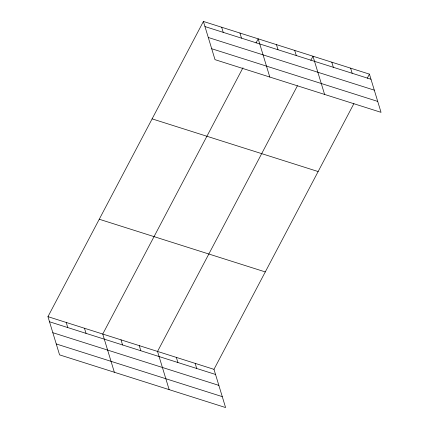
<?xml version="1.0" encoding="UTF-8"?>
<svg xmlns="http://www.w3.org/2000/svg" width="429" height="429" viewBox="0 0 429 429"><rect width="100%" height="100%" fill="white"/><g stroke="black" fill="none" stroke-linecap="round" stroke-linejoin="round"><path stroke-width="0.64" d="M353.887 103.652L213.985 369.342L225.59 407.55L59.567 354.869L47.957 316.661L203.41 21.45L369.433 74.131L381.043 112.339L215.015 59.658L203.41 21.45M242.964 67.766L102.745 334.046L114.355 372.254M256.022 42.97L258.199 38.835L269.803 77.038M297.442 85.741L157.534 351.431L169.144 389.639M310.81 60.355L312.988 56.22L324.592 94.423M367.256 78.266L369.433 74.131M204.965 26.566L370.988 79.247M208.279 37.484L374.308 90.165M211.701 48.734L377.724 101.416M152.113 118.871L318.136 171.552M99.26 219.24L265.283 271.922M47.957 316.661L213.985 369.342M49.512 321.777L215.535 374.458M52.831 332.7L218.854 385.381M56.247 343.951L222.27 396.632M350.616 68.163L352.171 73.273M331.799 62.189L333.354 67.305M294.723 50.424L296.278 55.539M276.458 44.632L278.013 49.743M239.934 33.038L241.489 38.154M221.67 27.247L223.225 32.357M195.168 363.374L196.718 368.49M176.351 357.405L177.906 362.516M139.269 345.64L140.825 350.75M121.01 339.843L122.565 344.959M84.486 328.255L86.036 333.365M66.222 322.458L67.777 327.574"/></g></svg>
